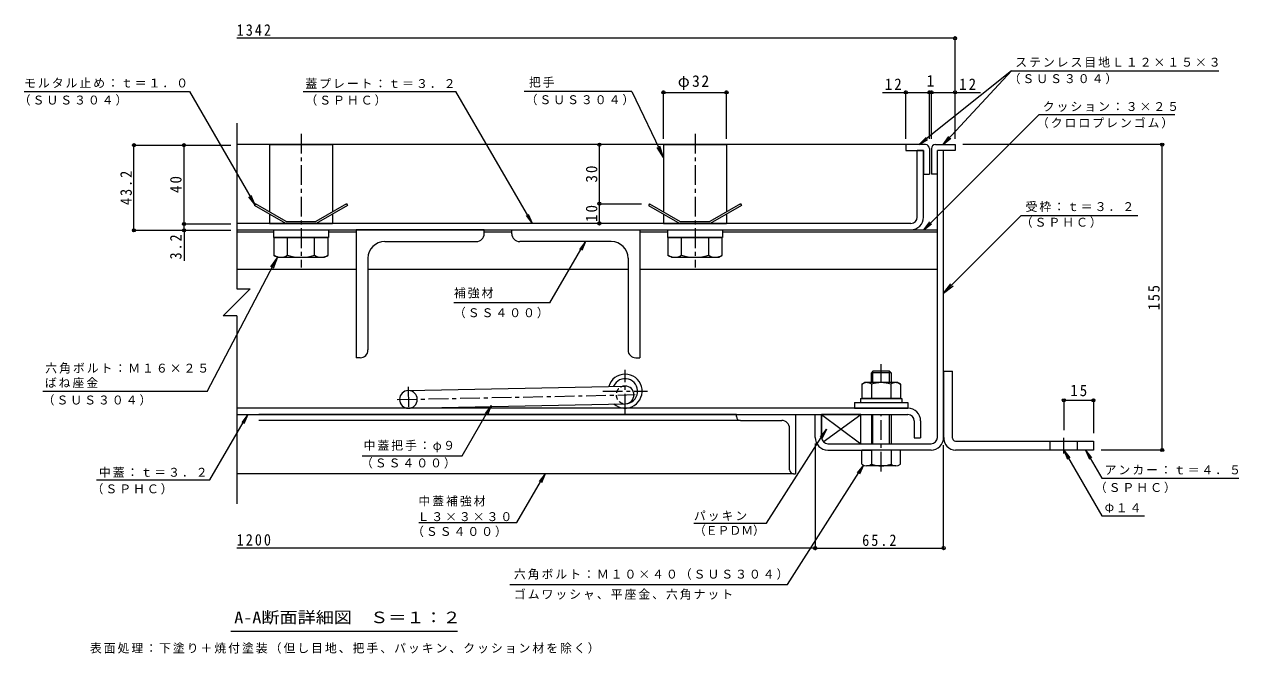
# Model space of a CAD drawing. Units: millimetres on the paper, enlarged 10 times, with parts at other scales. Extents: x -2620 to 2750, y -1962 to 1780.
# Drawn here: x -333 to 2750, y 183 to 1780 of the extents above; entities that cross this region are included whole.
import ezdxf
from ezdxf.enums import TextEntityAlignment as Align

# ---------------------------------------------------------------- set-up
doc = ezdxf.new("R2010")
doc.units = ezdxf.units.MM
doc.header["$LTSCALE"] = 10
doc.header["$PDMODE"] = 32
doc.header["$PDSIZE"] = 8
doc.linetypes.add('CHAIN1', pattern=[8, 5, -1, 1, -1])
doc.linetypes.add('DASHED1', pattern=[1.8, 1.2, -0.6])
for name, color, linetype, lineweight in [('D-1', 2, 'Continuous', 9), ('D-2', 3, 'Continuous', 9), ('D-3', 4, 'Continuous', 9), ('D-5', 7, 'Continuous', 9), ('D-6', 6, 'Continuous', 9), ('D-7', 5, 'Continuous', 5), ('D-9', 134, 'Continuous', 5), ('D-A', 3, 'Continuous', 9), ('D-B', 6, 'Continuous', 9), ('D-C', 2, 'Continuous', 9), ('D-E', 3, 'Continuous', 9), ('D-F', 7, 'Continuous', 9)]:
    doc.layers.add(name, color=color, linetype=linetype, lineweight=lineweight)
doc.styles.add('ＭＳ ゴシック', font='')
doc.styles.get('ＭＳ ゴシック').set_extended_font_data('MS Gothic')

msp = doc.modelspace()

# ---------------------------------------------------------------- linework, layer by layer
at = {"layer": 'D-1'}
for p, q in [((1984.77, 731.77), (1984.77, 1459.77)), ((2000.77, 731.77), (2000.77, 1459.77)), ((1690.77, 731.77), (1690.77, 789.77)), ((1706.77, 715.77), (1968.77, 715.77)), ((1706.77, 699.77), (1817.27, 699.77)), ((1968.77, 699.77), (1867.27, 699.77))]:
    msp.add_line(p, q, dxfattribs=at)
msp.add_lwpolyline([(1674.77, 731.77), (1674.77, 789.77), (1690.77, 789.77)], dxfattribs=at)
for centre, radius, start, end in [((1706.77, 731.77), 32, 180, 270), ((1706.77, 731.77), 16, 180, 270), ((1968.77, 731.77), 16, 270, 0), ((1968.77, 731.77), 32, 270, 0)]:
    msp.add_arc(centre, radius, start, end, dxfattribs=at)
at = {"layer": 'D-2'}
for p, q in [((1949.77, 1459.77), (1933.77, 1459.77)), ((1933.77, 1290.77), (1933.77, 1459.77)), ((1949.77, 1290.77), (1949.77, 1459.77)), ((1917.77, 1274.77), (206.61, 1274.77)), ((206.61, 1258.77), (1917.77, 1258.77))]:
    msp.add_line(p, q, dxfattribs=at)
at = {"layer": 'D-2', "linetype": 'CHAIN1'}
for p, q in [((1192.27, 792.28), (1192.27, 903.26)), ((1135.53, 849.02), (1249.01, 849.02))]:
    msp.add_line(p, q, dxfattribs=at)
at = {"layer": 'D-2'}
for centre, radius, start, end in [((1917.77, 1290.77), 16, 270, 0), ((1917.77, 1290.77), 32, 270, 0), ((1192.27, 849.02), 43.25, 228.42634, 163.35534), ((1192.27, 849.02), 31.75, 271.76079, 156.52842)]:
    msp.add_arc(centre, radius, start, end, dxfattribs=at)
at = {"layer": 'D-3'}
for p, q in [((1904.77, 1474.77), (206.61, 1474.77)), ((1964.77, 1464.77), (1964.77, 1399.77)), ((1969.77, 1464.77), (1969.77, 1399.77)), ((1979.77, 1474.77), (2029.77, 1474.77)), ((1984.77, 1399.77), (1984.77, 1459.77)), ((1949.77, 1399.77), (1964.77, 1399.77)), ((1984.77, 1399.77), (1969.77, 1399.77)), ((330.93, 1274.77), (251.83, 1320.44)), ((485.21, 1324.77), (407.27, 1279.77)), ((487.71, 1320.44), (408.61, 1274.77)), ((485.21, 1324.77), (487.71, 1320.44)), ((1254.33, 1324.77), (1251.83, 1320.44)), ((1251.83, 1320.44), (1330.93, 1274.77)), ((1254.33, 1324.77), (1332.27, 1279.77)), ((1485.21, 1324.77), (1407.27, 1279.77)), ((1487.71, 1320.44), (1408.61, 1274.77)), ((1485.21, 1324.77), (1487.71, 1320.44)), ((330.93, 1274.77), (408.61, 1274.77)), ((332.27, 1279.77), (407.27, 1279.77)), ((1330.93, 1274.77), (1408.61, 1274.77)), ((1332.27, 1279.77), (1407.27, 1279.77))]:
    msp.add_line(p, q, dxfattribs=at)
for points in [[(1954.77, 1474.77), (1904.77, 1474.77), (1904.77, 1459.77), (1949.77, 1459.77), (1949.77, 1399.77)], [(2029.77, 1474.77), (2029.77, 1459.77), (1984.77, 1459.77)], [(332.27, 1279.77), (254.33, 1324.77), (251.83, 1320.44)]]:
    msp.add_lwpolyline(points, dxfattribs=at)
for centre, start, end in [((1954.77, 1464.77), 0, 90), ((1979.77, 1464.77), 90, 180)]:
    msp.add_arc(centre, 10, start, end, dxfattribs=at)
at = {"layer": 'D-5'}
for p, q in [((2173.32, 1662.17), (1938.68, 1474.77)), ((2173.32, 1662.17), (1999.8, 1474.77)), ((2173.32, 1662.17), (2699.16, 1662.17)), ((-332.53, 1609.52), (86.4, 1609.52)), ((375.64, 1609.52), (762.82, 1609.52)), ((957.12, 1274.77), (762.82, 1609.52)), ((1209.35, 1609.52), (936.1, 1609.52)), ((1209.35, 1609.52), (1289.77, 1442.43)), ((2242.83, 1551.54), (1950.06, 1258.77)), ((2242.83, 1551.54), (2587.36, 1551.54)), ((1938.68, 1474.77), (1956.01, 1492.79)), ((1938.68, 1474.77), (1960.09, 1487.69)), ((1999.8, 1474.77), (2014.25, 1495.17)), ((1999.8, 1474.77), (2019.03, 1490.74)), ((1289.77, 1442.43), (1273.34, 1467.53)), ((1289.77, 1442.43), (1280.4, 1470.93)), ((253, 1322.48), (243.38, 1345.55)), ((957.12, 1274.77), (941.85, 1294.57)), ((957.12, 1274.77), (947.5, 1297.84)), ((2197.16, 1295.15), (2000.77, 1098.08)), ((2197.16, 1295.15), (2493.5, 1295.15)), ((1950.06, 1258.77), (1965.28, 1278.6)), ((1950.06, 1258.77), (1969.89, 1273.99)), ((1091.75, 1228.77), (1076.49, 1208.97)), ((131.19, 848.37), (309.77, 1188.77)), ((309.77, 1188.77), (292.48, 1164.25)), ((309.77, 1188.77), (299.42, 1160.61)), ((2000.77, 1098.08), (2018.99, 1121.91)), ((2000.77, 1098.08), (2024.54, 1116.38)), ((1001.38, 1073.06), (757.82, 1073.06)), ((131.19, 848.37), (-285.8, 848.37)), ((852.28, 812.42), (837.02, 792.62)), ((852.28, 812.42), (842.66, 789.34)), ((138.27, 623.94), (234.52, 789.77)), ((234.52, 789.77), (219.25, 769.97)), ((234.52, 789.77), (224.9, 766.69)), ((1551.53, 514.65), (1703.26, 752.75)), ((1703.26, 752.75), (1687.18, 733.6)), ((1703.26, 752.75), (1692.69, 730.09)), ((2305.77, 699.77), (2315.34, 676.67)), ((2305.77, 699.77), (2320.99, 679.93)), ((2305.77, 699.77), (2402.18, 532.78)), ((2361.07, 699.77), (2402.18, 628.56)), ((2361.07, 699.77), (2370.63, 676.67)), ((2361.07, 699.77), (2376.29, 679.93)), ((1604.8, 358.65), (1797.72, 661.39)), ((1797.72, 661.39), (1781.65, 642.24)), ((1797.72, 661.39), (1787.15, 638.74)), ((-149.45, 623.94), (138.27, 623.94)), ((917.57, 515.82), (989.51, 639.77)), ((989.51, 639.77), (974.24, 619.97)), ((989.51, 639.77), (979.89, 616.69)), ((2402.18, 628.56), (2749.62, 628.56)), ((2402.18, 532.78), (2510.23, 532.78)), ((669.07, 515.82), (917.57, 515.82)), ((1366.96, 514.65), (1551.53, 514.65)), ((899.93, 358.65), (1604.8, 358.65)), ((766.54, 239.16), (191.54, 239.16))]:
    msp.add_line(p, q, dxfattribs=at)
for points in [[(86.4, 1609.52), (253, 1322.48), (237.74, 1342.28)], [(1001.38, 1073.06), (1091.75, 1228.77), (1082.13, 1205.69)], [(524.89, 685.5), (778.62, 685.5), (852.28, 812.42)]]:
    msp.add_lwpolyline(points, dxfattribs=at)
at = {"layer": 'D-6'}
for p, q in [((206.61, 1258.77), (1984.77, 1258.77)), ((206.61, 1253.77), (299.77, 1253.77)), ((439.77, 1253.77), (509.77, 1253.77)), ((834.77, 1253.77), (904.77, 1253.77)), ((1229.77, 1253.77), (1299.77, 1253.77)), ((1439.77, 1253.77), (1984.77, 1253.77)), ((206.61, 1158.77), (509.77, 1158.77)), ((539.77, 1158.77), (1199.77, 1158.77)), ((1229.77, 1158.77), (1984.77, 1158.77)), ((641.8, 850.76), (1192.27, 862.27)), ((642.74, 805.77), (1192.27, 817.26)), ((1192.27, 817.26), (1192.74, 817.27)), ((1690.77, 789.77), (1690.77, 731.77)), ((1695.29, 720.63), (1790.77, 789.77))]:
    msp.add_line(p, q, dxfattribs=at)
at = {"layer": 'D-6', "linetype": 'CHAIN1'}
for p, q in [((613.75, 827.67), (1217.55, 840.3)), ((641.61, 859.77), (642.86, 799.89))]:
    msp.add_line(p, q, dxfattribs=at)
at = {"layer": 'D-6'}
msp.add_lwpolyline([(1706.77, 715.77), (1790.77, 715.77), (1790.77, 789.77), (1690.77, 789.77), (1790.77, 715.77)], dxfattribs=at)
for centre, start, end in [((642.27, 828.27), 90, 270), ((642.27, 828.27), 270, 90), ((1192.27, 839.77), 270, 90)]:
    msp.add_arc(centre, 22.5, start, end, dxfattribs=at)
at = {"layer": 'D-6', "linetype": 'DASHED1'}
msp.add_arc((1192.27, 839.77), 22.5, 90, 270, dxfattribs=at)
at = {"layer": 'D-7'}
for p, q in [((1821.33, 899.77), (1817.27, 895.71)), ((1867.27, 895.71), (1817.27, 895.71)), ((1817.27, 870.77), (1817.27, 895.71)), ((1863.21, 899.77), (1821.33, 899.77)), ((1821.33, 870.77), (1821.33, 899.77)), ((1863.21, 899.77), (1867.27, 895.71)), ((1863.21, 870.77), (1863.21, 899.77)), ((1867.27, 895.71), (1867.27, 872.27)), ((1867.27, 895.71), (1867.27, 870.77)), ((1817.27, 789.77), (1817.27, 715.77)), ((1821.33, 715.77), (1821.33, 789.77)), ((1863.21, 715.77), (1863.21, 789.77)), ((1867.27, 789.77), (1867.27, 715.77)), ((1891.27, 699.77), (1793.27, 699.77)), ((1793.27, 664.24), (1793.27, 699.77)), ((1817.27, 699.77), (1817.27, 664.24)), ((1867.27, 699.77), (1867.27, 664.24)), ((1891.27, 664.24), (1891.27, 699.77)), ((1879.27, 659.77), (1805.27, 659.77))]:
    msp.add_line(p, q, dxfattribs=at)
at = {"layer": 'D-7', "linetype": 'CHAIN1'}
for p, q in [((1842.27, 870.77), (1842.27, 917.43)), ((1842.27, 645.38), (1842.27, 789.77))]:
    msp.add_line(p, q, dxfattribs=at)
at = {"layer": 'D-7', "color": 2, "lineweight": 9}
for p, q in [((1793.19, 866.97), (1799.77, 870.77)), ((1793.19, 866.97), (1793.19, 830.77)), ((1884.77, 870.77), (1799.77, 870.77)), ((1817.73, 866.97), (1817.73, 830.77)), ((1866.81, 866.97), (1866.81, 830.77))]:
    msp.add_line(p, q, dxfattribs=at)
at = {"layer": 'D-7', "color": 134}
for p, q in [((1774.77, 820.77), (1774.77, 805.77)), ((1774.77, 820.77), (1909.77, 820.77)), ((1774.77, 805.77), (1909.77, 805.77)), ((1909.77, 820.77), (1909.77, 805.77))]:
    msp.add_line(p, q, dxfattribs=at)
at = {"layer": 'D-7', "color": 6, "lineweight": 9}
for p, q in [((1789.77, 830.77), (1789.77, 820.77)), ((1789.77, 820.77), (1894.77, 820.77))]:
    msp.add_line(p, q, dxfattribs=at)
at = {"layer": 'D-7', "color": 2, "lineweight": 9}
msp.add_lwpolyline([(1884.77, 870.77), (1891.34, 866.97), (1891.34, 830.77), (1793.19, 830.77)], dxfattribs=at)
at = {"layer": 'D-7', "color": 6, "lineweight": 9}
msp.add_lwpolyline([(1789.77, 830.77), (1894.77, 830.77), (1894.77, 820.77)], dxfattribs=at)
at = {"layer": 'D-7', "color": 2, "lineweight": 9}
for centre, radius, start, end in [((1807.68, 841.89), 28.97, 94.38438, 120), ((1804.7, 846.57), 24.21, 57.42749, 88.18784), ((1842.27, 789.56), 81.2, 72.41188, 107.5881), ((1879.84, 846.57), 24.21, 91.81215, 122.57249), ((1876.86, 841.89), 28.97, 59.99998, 85.6156)]:
    msp.add_arc(centre, radius, start, end, dxfattribs=at)
at = {"layer": 'D-7'}
for centre, radius, start, end in [((1805.27, 678.1), 18.33, 229.1022, 310.89809), ((1842.27, 731.85), 72.08, 249.70546, 290.29454), ((1879.27, 678.1), 18.33, 229.10191, 310.8978)]:
    msp.add_arc(centre, radius, start, end, dxfattribs=at)
at = {"layer": 'D-9'}
for p, q in [((509.77, 1258.77), (509.77, 933.77)), ((834.77, 1258.77), (509.77, 1258.77)), ((834.77, 1248.72), (834.77, 1258.77)), ((904.77, 1258.77), (1229.77, 1258.77)), ((904.77, 1248.72), (904.77, 1258.77)), ((1229.77, 1258.77), (1229.77, 933.77)), ((582.27, 1228.77), (814.82, 1228.77)), ((1157.27, 1228.77), (924.72, 1228.77)), ((539.77, 1186.27), (539.77, 953.72)), ((1199.77, 1186.27), (1199.77, 953.72)), ((519.82, 933.77), (509.77, 933.77)), ((1219.72, 933.77), (1229.77, 933.77))]:
    msp.add_line(p, q, dxfattribs=at)
for centre, radius, start, end in [((814.77, 1248.77), 20, 270.13706, 359.86294), ((924.77, 1248.77), 20, 180.13706, 269.86294), ((582.27, 1186.27), 42.5, 90, 180), ((1157.27, 1186.27), 42.5, 0, 90), ((519.77, 953.77), 20, 270.13706, 359.86294), ((1219.77, 953.77), 20, 180.13706, 269.86294)]:
    msp.add_arc(centre, radius, start, end, dxfattribs=at)
at = {"layer": 'D-A'}
for p, q in [((1910.27, 805.77), (206.61, 805.77)), ((206.61, 789.77), (1910.27, 789.77)), ((1926.27, 773.77), (1926.27, 730.77)), ((1942.27, 773.77), (1942.27, 730.77)), ((1926.27, 730.77), (1942.27, 730.77))]:
    msp.add_line(p, q, dxfattribs=at)
for radius in [32, 16]:
    msp.add_arc((1910.27, 773.77), radius, 0, 90, dxfattribs=at)
at = {"layer": 'D-B'}
for p, q in [((1474.77, 789.77), (263.14, 789.77)), ((1484.77, 774.77), (263.14, 774.77)), ((1474.77, 789.77), (1624.77, 789.77)), ((1474.77, 784.77), (1474.77, 789.77)), ((1484.77, 774.77), (1589.77, 774.77)), ((1624.77, 789.77), (1624.77, 639.77)), ((1609.77, 649.77), (1609.77, 754.77)), ((1619.77, 639.77), (206.61, 639.77)), ((1619.77, 639.77), (1624.77, 639.77))]:
    msp.add_line(p, q, dxfattribs=at)
for centre, radius, start, end in [((1484.77, 784.77), 10, 180, 270), ((1589.77, 754.77), 20, 0, 90), ((1619.77, 649.77), 10, 180, 270)]:
    msp.add_arc(centre, radius, start, end, dxfattribs=at)
at = {"layer": 'D-C', "linetype": 'CHAIN1'}
for p, q in [((369.77, 1502.44), (369.77, 1163.14)), ((1369.77, 1502.44), (1369.77, 1163.14))]:
    msp.add_line(p, q, dxfattribs=at)
at = {"layer": 'D-C'}
for p, q in [((289.77, 1474.77), (289.77, 1304.31)), ((289.77, 1474.77), (449.77, 1474.77)), ((449.77, 1474.77), (449.77, 1304.31)), ((1289.77, 1474.77), (1289.77, 1304.31)), ((1289.77, 1474.77), (1449.77, 1474.77)), ((1449.77, 1474.77), (1449.77, 1304.31)), ((289.77, 1298.53), (289.77, 1274.77)), ((449.77, 1298.53), (449.77, 1274.77)), ((1289.77, 1298.53), (1289.77, 1274.77)), ((1449.77, 1298.53), (1449.77, 1274.77)), ((289.77, 1274.77), (449.77, 1274.77)), ((1289.77, 1274.77), (1449.77, 1274.77))]:
    msp.add_line(p, q, dxfattribs=at)
at = {"layer": 'D-C', "color": 134, "lineweight": 5}
for p, q in [((299.77, 1258.77), (299.77, 1238.77)), ((299.77, 1258.77), (439.77, 1258.77)), ((299.77, 1238.77), (439.77, 1238.77)), ((439.77, 1258.77), (439.77, 1238.77)), ((1299.77, 1258.77), (1299.77, 1238.77)), ((1299.77, 1258.77), (1439.77, 1258.77)), ((1299.77, 1238.77), (1439.77, 1238.77)), ((1439.77, 1258.77), (1439.77, 1238.77))]:
    msp.add_line(p, q, dxfattribs=at)
at = {"layer": 'D-C', "color": 5, "lineweight": 5}
for p, q in [((300.49, 1238.77), (300.49, 1194.13)), ((439.05, 1238.77), (300.49, 1238.77)), ((335.13, 1194.13), (335.13, 1238.77)), ((404.41, 1194.13), (404.41, 1238.77)), ((439.05, 1194.13), (439.05, 1238.77)), ((1300.49, 1238.77), (1300.49, 1194.13)), ((1439.05, 1238.77), (1300.49, 1238.77)), ((1335.13, 1194.13), (1335.13, 1238.77)), ((1404.41, 1194.13), (1404.41, 1238.77)), ((1439.05, 1194.13), (1439.05, 1238.77)), ((309.77, 1188.77), (300.49, 1194.13)), ((1309.77, 1188.77), (1300.49, 1194.13))]:
    msp.add_line(p, q, dxfattribs=at)
for points in [[(309.77, 1188.77), (429.77, 1188.77), (439.05, 1194.13)], [(1309.77, 1188.77), (1429.77, 1188.77), (1439.05, 1194.13)]]:
    msp.add_lwpolyline(points, dxfattribs=at)
for centre, radius, start, end in [((320.93, 1229.54), 40.89, 240, 265.61574), ((316.72, 1222.93), 34.18, 271.81354, 302.57069), ((369.77, 1303.41), 114.64, 252.41203, 287.58795), ((422.81, 1222.93), 34.18, 237.42929, 268.18645), ((418.6, 1229.54), 40.89, 274.38425, 299.99998), ((1320.93, 1229.54), 40.89, 240, 265.61574), ((1316.72, 1222.93), 34.18, 271.81354, 302.57069), ((1369.77, 1303.41), 114.64, 252.41203, 287.58795), ((1422.81, 1222.93), 34.18, 237.42929, 268.18645), ((1418.6, 1229.54), 40.89, 274.38425, 299.99998)]:
    msp.add_arc(centre, radius, start, end, dxfattribs=at)
at = {"layer": 'D-E'}
for p, q in [((2000.77, 899.77), (2000.77, 731.77)), ((2000.77, 899.77), (2023.27, 899.77)), ((2023.27, 729.77), (2023.27, 899.77)), ((2030.77, 722.27), (2380.77, 722.27)), ((2270.77, 699.77), (2270.77, 722.27)), ((2340.77, 699.77), (2340.77, 722.27)), ((2380.77, 722.27), (2380.77, 699.77)), ((2380.77, 699.77), (2030.77, 699.77))]:
    msp.add_line(p, q, dxfattribs=at)
at = {"layer": 'D-E', "linetype": 'CHAIN1'}
msp.add_line((2305.77, 691.04), (2305.77, 730.48), dxfattribs=at)
at = {"layer": 'D-E'}
for radius, start in [(30, 176.17647), (7.5, 180.00027)]:
    msp.add_arc((2030.77, 729.77), radius, start, 270, dxfattribs=at)
at = {"layer": 'D-F'}
for p, q in [((2029.77, 1744.57), (206.61, 1744.57)), ((2029.77, 1489.77), (2029.77, 1749.57)), ((1289.77, 1489.76), (1289.77, 1612.39)), ((1289.77, 1607.39), (1449.77, 1607.39)), ((1449.77, 1489.76), (1449.77, 1612.39)), ((1845.2, 1607.39), (1964.77, 1607.39)), ((1904.77, 1489.77), (1904.77, 1612.39)), ((1964.77, 1489.77), (1964.77, 1612.39)), ((1964.77, 1607.39), (1969.77, 1607.39)), ((1969.77, 1489.77), (1969.77, 1612.39)), ((1969.77, 1607.39), (2094.12, 1607.39)), ((206.61, 1529.03), (206.61, 1109.18)), ((-57.27, 1473.27), (191.61, 1473.27)), ((-54.27, 1257.27), (-54.27, 1473.27)), ((1127.11, 1324.77), (1127.11, 1474.77)), ((2558.4, 1474.77), (2049.77, 1474.77)), ((2555.4, 699.77), (2555.4, 1474.77)), ((1124.11, 1324.77), (1234.33, 1324.77)), ((1127.11, 1274.77), (1127.11, 1324.77)), ((191.61, 1273.27), (67.97, 1273.27)), ((-57.27, 1257.27), (191.61, 1257.27)), ((72.97, 1257.27), (72.97, 1179.72)), ((206.61, 1040.36), (172.21, 1040.36)), ((206.61, 1040.36), (206.61, 563.23)), ((2305.77, 829.02), (2305.77, 750.48)), ((2305.77, 826.02), (2380.77, 826.02)), ((2380.77, 829.02), (2380.77, 742.27)), ((1674.76, 716.77), (1674.76, 445.98)), ((2000.77, 447.98), (2000.77, 711.77)), ((2558.4, 699.77), (2400.77, 699.77)), ((1674.76, 450.98), (206.61, 450.98)), ((1674.76, 450.98), (2000.77, 450.98))]:
    msp.add_line(p, q, dxfattribs=at)
for points in [[(72.97, 1257.27), (72.97, 1273.27), (72.97, 1473.27)], [(206.61, 1109.18), (241.02, 1109.18), (172.21, 1040.36)]]:
    msp.add_lwpolyline(points, dxfattribs=at)
for p in [(2029.77, 1744.57), (1289.77, 1607.39), (1449.77, 1607.39), (1904.77, 1607.39), (1964.77, 1607.39), (1969.77, 1607.39), (2029.77, 1607.39), (-54.27, 1473.27), (72.97, 1473.27), (1127.11, 1474.77), (2555.4, 1474.77), (1127.11, 1324.77), (72.97, 1273.27), (1127.11, 1274.77), (-54.27, 1257.27), (72.97, 1257.27), (2305.77, 826.02), (2380.77, 826.02), (2555.4, 699.77), (1674.76, 450.98), (2000.77, 450.98)]:
    msp.add_point(p, dxfattribs=at)

# ---------------------------------------------------------------- texts
at = {"layer": 'D-5', "style": 'ＭＳ ゴシック'}
msp.add_text('（ＥＰＤＭ）', height=21.99, dxfattribs=at).set_placement((1366.96, 478.08), align=Align.BOTTOM_LEFT)
at = {"layer": 'D-5', "color": 2, "style": 'ＭＳ ゴシック', "width": 1.15}
msp.add_text('A-A断面詳細図\u3000Ｓ＝１：２', height=29.33, dxfattribs=at).set_placement((200.29, 251.66), align=Align.BOTTOM_LEFT)
at = {"layer": 'D-5', "char_height": 21.99, "attachment_point": 7, "style": 'ＭＳ ゴシック'}
for s, insert in [('\\T1.17;ステンレス目地Ｌ１２×１５×３', (2182.51, 1670.34)), ('\\T1.17;モルタル止め：ｔ＝１．０', (-332.93, 1618.52)), ('\\T1.17;蓋プレート：ｔ＝３．２', (380.97, 1617.07)), ('\\T1.17;把手', (948.19, 1619.36)), ('\\T1.17;（ＳＵＳ３０４）', (2165.67, 1627.9)), ('\\T1.17;（ＳＵＳ３０４）', (939.78, 1574.45)), ('\\T1.17;（ＳＵＳ３０４）', (-346.49, 1573.61)), ('\\T1.17;（ＳＰＨＣ）', (380.97, 1573.4)), ('\\T1.17;クッション：３×２５', (2252.38, 1557.87)), ('\\T1.17;（クロロプレンゴム）', (2237.56, 1515.76)), ('\\T1.17;受枠：ｔ＝３．２', (2208.66, 1303.71)), ('\\T1.17;（ＳＰＨＣ）', (2196.5, 1263.56)), ('\\T1.17;補強材', (757.82, 1084.53)), ('\\T1.17;（ＳＳ４００）', (757.82, 1034.01)), ('\\T1.17;六角ボルト：Ｍ１６×２５', (-279.27, 893.72)), ('\\T1.17;ばね座金', (-280.32, 857)), ('\\T1.17;（ＳＵＳ３０４）', (-285.8, 812.5)), ('\\T1.17;中蓋把手：φ９', (528.61, 694.39)), ('\\T1.17;（ＳＳ４００）', (521.96, 652.85)), ('\\T1.17;中蓋：ｔ＝３．２', (-143.02, 629.64)), ('\\T1.17;アンカー：ｔ＝４．５', (2409.48, 637.08)), ('\\T1.17;（ＳＰＨＣ）', (2384.5, 590.48)), ('\\T1.17;（ＳＰＨＣ）', (-161.69, 587.08)), ('\\T1.17;中蓋補強材', (667.78, 556.32)), ('\\T1.17;Φ１４', (2409.48, 541.3)), ('\\T1.17;Ｌ３×３×３０', (665.44, 519.13)), ('\\T1.17;パッキン', (1366.96, 519.47)), ('\\T1.17;（ＳＳ４００）', (651.59, 478.99)), ('\\T1.17;六角ボルト：Ｍ１０×４０（ＳＵＳ３０４）', (910.08, 370.67)), ('\\T1.17;ゴムワッシャ、平座金、六角ナット', (910.08, 319.84)), ('\\T1.17;表面処理：下塗り＋焼付塗装（但し目地、把手、パッキン、クッション材を除く）', (-165.96, 183.03))]:
    msp.add_mtext(s, dxfattribs=dict(at, insert=insert))
at = {"layer": 'D-F', "color": 2, "style": 'ＭＳ ゴシック'}
msp.add_text('1', height=29.33, dxfattribs=at).set_placement((1957.27, 1613.39), align=Align.BOTTOM_LEFT)
at = {"layer": 'D-F', "color": 2, "char_height": 29.33, "attachment_point": 7, "style": 'ＭＳ ゴシック'}
for s, insert in [('\\T1.28;\\W0.9;1342', (206.61, 1750.57)), ('\\T1.19;φ32', (1326.02, 1613.39)), ('\\T1.27;\\W0.95;12', (1851.31, 1613.39)), ('\\T1.27;\\W0.95;12', (2040.05, 1613.39)), ('\\T1.27;\\W0.95;15', (2322.02, 836.02)), ('\\T1.28;\\W0.9;1200', (206.61, 456.98)), ('\\T1.28;\\W0.9;65.2', (1794.02, 455.98))]:
    msp.add_mtext(s, dxfattribs=dict(at, insert=insert))
at = {"layer": 'D-F', "color": 2, "char_height": 29.33, "attachment_point": 7, "rotation": 90, "style": 'ＭＳ ゴシック'}
for s, insert in [('\\T1.27;\\W0.95;30', (1122.11, 1378.52)), ('\\T1.28;\\W0.9;43.2', (-59.27, 1321.52)), ('\\T1.27;\\W0.95;40', (66.97, 1352.02)), ('\\T1.27;\\W0.95;10', (1122.11, 1278.52)), ('\\T1.27;\\W0.9;3.2', (66.97, 1183.33)), ('\\T1.27;\\W0.9;155', (2549.4, 1054.77))]:
    msp.add_mtext(s, dxfattribs=dict(at, insert=insert))

doc.saveas('drawing.dxf')
